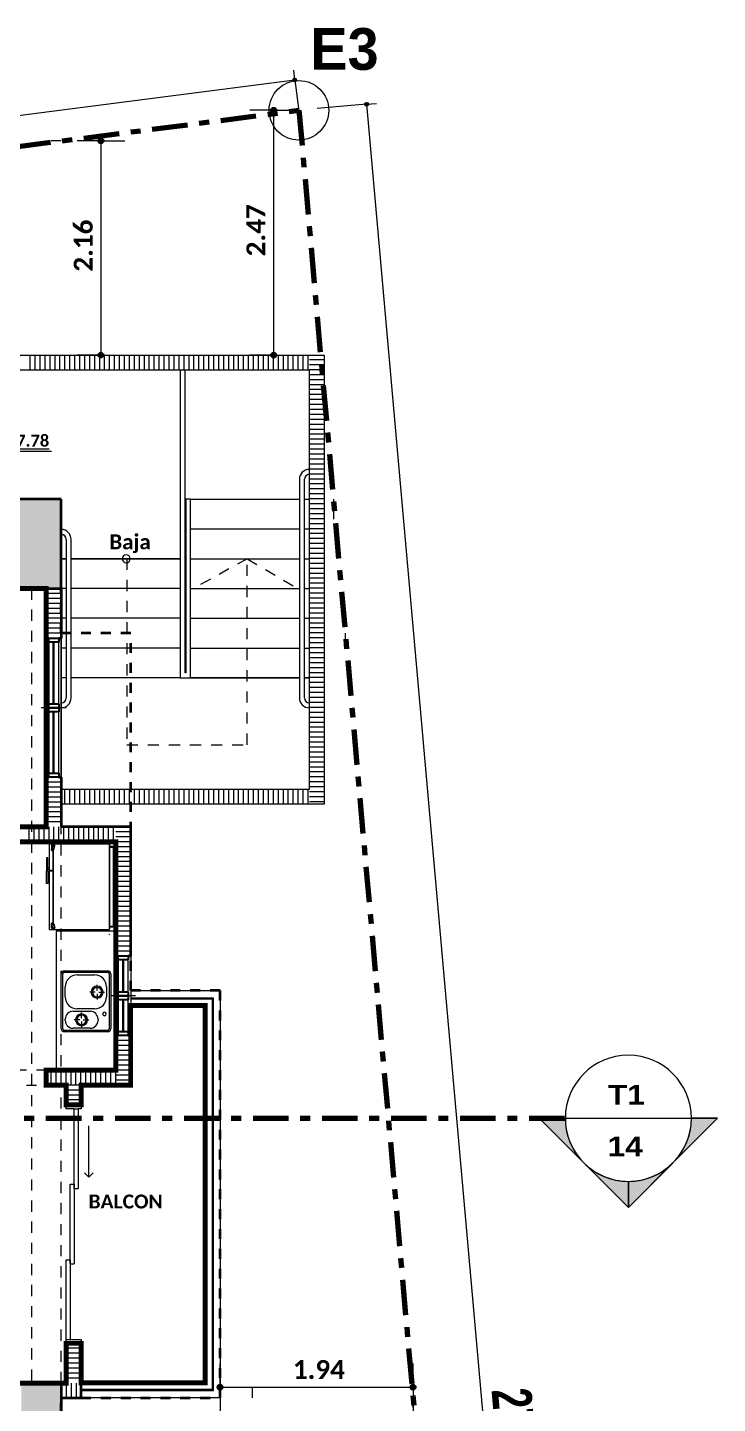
# Model space of a CAD drawing. Header units: metres. Extents: x -144 to 1000, y -717 to 29.
# Drawn here: x 472.53 to 479.48, y -557.48 to -543.62 of the extents above; entities that cross this region are included whole.
import ezdxf

# ---------------------------------------------------------------- set-up
doc = ezdxf.new("R2010")
doc.units = ezdxf.units.M
for name, pattern in [('Basculante', [0.11625, 0.075, -0.04125]), ('basculante modificado', [0.18, 0.1125, -0.0675]), ('Dash Dot 3_16_', [0.595313, 0.357187, -0.119063, 0, -0.119063])]:
    doc.linetypes.add(name, pattern=pattern)
doc.layers.get('0').update_dxf_attribs({"color": 1})
doc.layers.add('00-MEDICION', color=30, linetype='Continuous')
for name, color, linetype, lineweight in [('A-ANNO-DIMS', 1, 'Continuous', 9), ('A-DETL', 1, 'Continuous', 9), ('A-DETL-GENF', 1, 'Continuous', 9), ('A-DETL-MEDM', 1, 'Continuous', 30), ('A-DETL-THIN', 1, 'Continuous', 9), ('A-DOOR', 1, 'Continuous', 9), ('A-DOOR-FRAM', 1, 'Continuous', 9), ('A-FLOR', 2, 'Continuous', 9), ('A-FLOR-HRAL', 1, 'Continuous', 9), ('A-GLAZ', 1, 'Continuous', 9), ('A-WALL', 4, 'Continuous', 9), ('G-ANNO-DIMS', 1, 'Continuous', 9), ('G-ANNO-SYMB', 1, 'Continuous', 9), ('G-ANNO-TEXT', 2, 'Continuous', 9), ('I-FURN', 2, 'Continuous', 9), ('P-SANR-FIXT', 1, 'Continuous', 9), ('S-COLS', 7, 'Continuous', 9), ('S-STRS', 1, 'Continuous', 9)]:
    doc.layers.add(name, color=color, linetype=linetype, lineweight=lineweight)
doc.layers.add('A-WALL-PATT', color=7, linetype='Continuous', lineweight=35, true_color=0x9c9c9c)
doc.styles.add('Arial Black', font='', dxfattribs={"height": 0.15})
doc.styles.add('Britannic Bold_B', font='', dxfattribs={"width": 0.7})
doc.styles.add('Britannic Bold_B_1', font='', dxfattribs={"width": 0.7, "height": 0.4})
doc.styles.add('Calibri_B', font='calibrib.ttf', dxfattribs={"height": 0.165})
doc.styles.add('Calibri_B_1', font='calibrib.ttf', dxfattribs={"height": 0.135})
doc.styles.add('Calibri_B_3', font='calibrib.ttf', dxfattribs={"height": 0.15})
doc.styles.add('Calibri_B_8', font='calibrib.ttf', dxfattribs={"height": 0.9})
doc.styles.get('Arial Black').set_extended_font_data('Arial Black')
doc.styles.get('Britannic Bold_B').set_extended_font_data('Britannic Bold', bold=True)
doc.styles.get('Britannic Bold_B_1').set_extended_font_data('Britannic Bold', bold=True)

# ---------------------------------------------------------------- blocks, each defined once
blk = doc.blocks.new('U')
at = {"layer": 'A-ANNO-DIMS', "lineweight": 25, "true_color": 0x0000ff}
h = blk.add_hatch(color=5, dxfattribs=at)
edge = h.paths.add_edge_path()
edge.add_arc((479.743, -482.489), 0.015, 0, 360)
h = blk.add_hatch(color=5, dxfattribs=at)
edge = h.paths.add_edge_path()
edge.add_arc((480.465, -482.734), 0.015, 0, 360)
at = {"layer": 'G-ANNO-SYMB'}
h = blk.add_hatch(color=256, dxfattribs=at)
edge = h.paths.add_edge_path()
edge.add_line((482.63, -493.37), (482.204, -492.944))
edge.add_line((482.204, -492.944), (482.466, -492.944))
edge.add_arc((483.102, -492.944), 0.636, 180, 222.0784)
h = blk.add_hatch(color=256, dxfattribs=at)
edge = h.paths.add_edge_path()
edge.add_arc((483.102, -492.944), 0.636, 317.9216, 360)
edge.add_line((483.737, -492.944), (484, -492.944))
edge.add_line((484, -492.944), (483.574, -493.37))
h = blk.add_hatch(color=256, dxfattribs=at)
edge = h.paths.add_edge_path()
edge.add_arc((483.102, -492.944), 0.635, 225, 270)
edge.add_line((483.102, -493.579), (483.102, -493.842))
edge.add_line((483.102, -493.842), (482.653, -493.393))
h = blk.add_hatch(color=256, dxfattribs=at)
edge = h.paths.add_edge_path()
edge.add_line((483.551, -493.393), (483.102, -493.842))
edge.add_line((483.102, -493.842), (483.102, -493.579))
edge.add_arc((483.102, -492.944), 0.635, 270, 315)
at = {"layer": 'S-COLS', "true_color": 0x5c5c5c}
h = blk.add_hatch(color=251, dxfattribs=at)
h.paths.add_polyline_path([(476.888, -506.46), (477.388, -506.46), (477.388, -505.56), (476.888, -505.56), (476.888, -506.46)])
h.paths.add_polyline_path([(459.342, -506.46), (459.588, -506.46), (459.588, -505.56), (459.088, -505.56), (459.088, -506.46)])
h.paths.add_polyline_path([(467.288, -506.46), (467.288, -505.56), (466.788, -505.56), (466.788, -506.46), (467.111, -506.46)])
h.paths.add_polyline_path([(476.988, -498.76), (477.388, -498.76), (477.388, -498.06), (476.988, -498.06), (476.988, -498.488)])
h.paths.add_polyline_path([(459.088, -498.76), (459.588, -498.76), (459.588, -498.06), (459.088, -498.06), (459.088, -498.696)])
h.paths.add_polyline_path([(473.588, -498.76), (473.588, -495.61), (473.088, -495.61), (473.088, -498.76), (473.588, -498.76)])
h.paths.add_polyline_path([(462.988, -498.76), (464.988, -498.76), (464.987, -498.26), (463.288, -498.26), (463.288, -496.11), (464.988, -496.11), (464.987, -495.61), (462.988, -495.61), (462.988, -498.76)])
h.paths.add_polyline_path([(467.288, -498.76), (467.288, -497.86), (466.788, -497.86), (466.788, -498.76), (467.111, -498.76)])
h.paths.add_polyline_path([(466.788, -496.51), (467.288, -496.51), (467.288, -495.61), (466.788, -495.61), (466.788, -496.11)])
h.paths.add_polyline_path([(459.363, -496.31), (459.588, -496.31), (459.588, -495.609), (459.088, -495.609), (459.088, -496.31), (459.342, -496.31)])
h.paths.add_polyline_path([(477.101, -496.31), (477.388, -496.31), (477.388, -495.609), (476.988, -495.609), (476.988, -496.31)])
h.paths.add_polyline_path([(466.788, -487.61), (467.288, -487.61), (467.288, -486.71), (466.788, -486.71), (466.788, -487.325)])
h.paths.add_polyline_path([(477.388, -487.61), (477.388, -486.71), (476.888, -486.71), (476.888, -487.61)])
h.paths.add_polyline_path([(459.813, -487.01), (460.188, -487.01), (460.188, -486.51), (459.288, -486.51), (459.288, -487.01), (459.713, -487.01)])
at = {"layer": 'A-ANNO-DIMS', "color": 5, "true_color": 0x0000ff}
for p, q in [((479.743, -482.489), (479.731, -482.39)), ((458.268, -485.253), (479.743, -482.489)), ((479.743, -482.489), (479.807, -482.985)), ((480.465, -482.734), (479.966, -482.778)), ((480.465, -482.734), (480.564, -482.725)), ((480.465, -482.734), (482.865, -509.808))]:
    blk.add_line(p, q, dxfattribs=at)
at = {"layer": 'A-ANNO-DIMS', "color": 5, "lineweight": 25, "true_color": 0x0000ff}
for centre in [(479.743, -482.489), (480.465, -482.734)]:
    blk.add_circle(centre, 0.015, dxfattribs=at)
at = {"layer": 'A-DETL', "color": 7, "linetype": 'Dash Dot 3_16_', "lineweight": 70}
for p, q in [((458.307, -485.558), (479.783, -482.795)), ((479.783, -482.795), (482.183, -509.868))]:
    blk.add_line(p, q, dxfattribs=at)
at = {"layer": 'A-DETL', "color": 253, "true_color": 0xb6b6b6}
for p, q in [((477.388, -483.103), (477.288, -483.103)), ((477.388, -483.103), (477.288, -483.103)), ((480.13, -486.71), (480.13, -486.91)), ((480.13, -486.71), (480.13, -486.91)), ((480.25, -488.06), (480.25, -488.16)), ((480.25, -488.06), (480.25, -488.16)), ((478.088, -491.11), (478.088, -491.21)), ((478.088, -491.11), (478.088, -491.21)), ((480.524, -491.16), (480.524, -491.26)), ((480.524, -491.16), (480.524, -491.26)), ((479.312, -495.659), (479.312, -495.759)), ((479.312, -495.659), (479.312, -495.759)), ((480.932, -495.76), (480.932, -495.86)), ((480.932, -495.76), (480.932, -495.86))]:
    blk.add_line(p, q, dxfattribs=at)
at = {"layer": 'A-DETL', "color": 7, "linetype": 'Basculante', "lineweight": 35}
for p, q in [((477.388, -486.71), (474.038, -486.71)), ((477.388, -488.06), (477.388, -486.71)), ((478.088, -488.06), (477.388, -488.06)), ((478.088, -491.659), (478.088, -488.06)), ((478.988, -491.659), (478.088, -491.659)), ((478.988, -495.759), (478.988, -491.659)), ((477.388, -497.51), (477.388, -495.759)), ((477.388, -495.759), (478.988, -495.759))]:
    blk.add_line(p, q, dxfattribs=at)
at = {"layer": 'A-DETL', "color": 7, "linetype": 'basculante modificado'}
for p, q in [((478.048, -487.31), (478.048, -489.183)), ((479.263, -487.31), (478.723, -487.61)), ((479.263, -489.183), (479.263, -487.31)), ((479.263, -487.31), (479.773, -487.61)), ((477.088, -487.61), (477.088, -495.609)), ((477.388, -495.609), (477.388, -487.61)), ((478.048, -489.183), (479.263, -489.183))]:
    blk.add_line(p, q, dxfattribs=at)
at = {"layer": 'A-DETL-GENF', "lineweight": 25}
for p, q in [((477.263, -488.15), (477.263, -488.11)), ((477.263, -488.11), (477.363, -488.11)), ((477.363, -488.15), (477.263, -488.15)), ((477.363, -488.11), (477.363, -488.15)), ((477.263, -488.81), (477.263, -488.77)), ((477.263, -488.77), (477.363, -488.77)), ((477.363, -488.77), (477.363, -488.81)), ((477.363, -488.81), (477.263, -488.81)), ((477.263, -488.85), (477.263, -488.81)), ((477.263, -488.81), (477.363, -488.81)), ((477.363, -488.85), (477.263, -488.85)), ((477.363, -488.81), (477.363, -488.85)), ((477.263, -489.51), (477.263, -489.47)), ((477.263, -489.47), (477.363, -489.47)), ((477.363, -489.47), (477.363, -489.51)), ((477.363, -489.51), (477.263, -489.51)), ((477.963, -491.35), (477.963, -491.31)), ((477.963, -491.31), (478.063, -491.31)), ((478.063, -491.35), (477.963, -491.35)), ((478.063, -491.31), (478.063, -491.35)), ((477.963, -491.71), (477.963, -491.67)), ((477.963, -491.67), (478.063, -491.67)), ((478.063, -491.67), (478.063, -491.71)), ((478.063, -491.71), (477.963, -491.71)), ((477.963, -491.75), (477.963, -491.71)), ((477.963, -491.71), (478.063, -491.71)), ((478.063, -491.75), (477.963, -491.75)), ((478.063, -491.71), (478.063, -491.75)), ((477.963, -492.11), (477.963, -492.07)), ((477.963, -492.07), (478.063, -492.07)), ((478.063, -492.11), (477.963, -492.11)), ((478.063, -492.07), (478.063, -492.11))]:
    blk.add_line(p, q, dxfattribs=at)
at = {"layer": 'A-DETL-GENF'}
for p, q in [((477.263, -488.77), (477.263, -488.15)), ((477.308, -488.77), (477.308, -488.15)), ((477.318, -488.77), (477.318, -488.15)), ((477.363, -488.77), (477.363, -488.15)), ((477.263, -489.47), (477.263, -488.85)), ((477.308, -489.47), (477.308, -488.85)), ((477.318, -489.47), (477.318, -488.85)), ((477.363, -489.47), (477.363, -488.85)), ((477.963, -491.67), (477.963, -491.35)), ((478.008, -491.67), (478.008, -491.35)), ((478.018, -491.67), (478.018, -491.35)), ((478.063, -491.67), (478.063, -491.35)), ((477.963, -492.07), (477.963, -491.75)), ((478.008, -492.07), (478.008, -491.75)), ((478.018, -492.07), (478.018, -491.75)), ((478.063, -492.07), (478.063, -491.75))]:
    blk.add_line(p, q, dxfattribs=at)
at = {"layer": 'A-DETL-GENF', "linetype": 'Basculante'}
for p, q in [((477.238, -492.46), (476.238, -492.46)), ((476.238, -492.61), (477.238, -492.61))]:
    blk.add_line(p, q, dxfattribs=at)
at = {"layer": 'A-DETL-MEDM'}
blk.add_line((477.238, -492.61), (477.238, -492.46), dxfattribs=at)
at = {"layer": 'A-DETL-THIN'}
for p, q in [((478.636, -485.41), (478.588, -485.41)), ((478.588, -485.41), (478.588, -488.51)), ((478.636, -488.46), (478.636, -485.41)), ((479.888, -486.46), (479.888, -486.41)), ((479.788, -486.51), (479.788, -488.711)), ((479.838, -488.711), (479.838, -486.51)), ((478.69, -486.71), (478.645, -486.71)), ((478.645, -486.71), (478.645, -488.46)), ((478.69, -488.51), (478.69, -486.71)), ((477.388, -487.015), (477.388, -487.065)), ((477.438, -487.115), (477.438, -488.711)), ((477.488, -488.711), (477.488, -487.115)), ((478.645, -488.46), (478.636, -488.46)), ((478.588, -488.51), (478.69, -488.51)), ((477.388, -488.761), (477.388, -488.811)), ((479.888, -488.811), (479.888, -488.761))]:
    blk.add_line(p, q, dxfattribs=at)
blk.add_circle((479.783, -482.795), 0.3, dxfattribs=at)
for centre, radius, start, end in [((479.888, -486.51), 0.1, 90, 180), ((479.888, -486.51), 0.05, 90, 180), ((477.388, -487.115), 0.1, 0, 90), ((477.388, -487.115), 0.05, 0, 90), ((478.043, -487.31), 0.04, 90, 270), ((478.043, -487.31), 0.04, 270, 90), ((477.388, -488.711), 0.05, 270, 0), ((477.388, -488.711), 0.1, 270, 360), ((479.888, -488.711), 0.1, 180, 270), ((479.888, -488.711), 0.05, 180, 270)]:
    blk.add_arc(centre, radius, start, end, dxfattribs=at)
at = {"layer": 'A-DOOR'}
for q in [(477.666, -493.021), (477.624, -493.495), (477.709, -493.495)]:
    blk.add_line((477.666, -493.538), q, dxfattribs=at)
at = {"layer": 'A-DOOR-FRAM'}
for p, q in [((477.438, -492.85), (477.438, -492.81)), ((477.518, -492.85), (477.438, -492.85)), ((477.588, -492.85), (477.558, -492.85)), ((477.588, -492.81), (477.588, -492.85)), ((477.438, -495.21), (477.438, -495.17)), ((477.478, -495.17), (477.588, -495.17)), ((477.588, -495.17), (477.588, -495.21))]:
    blk.add_line(p, q, dxfattribs=at)
at = {"layer": 'A-DOOR-FRAM', "lineweight": 5}
for p, q in [((477.518, -493.651), (477.518, -492.85)), ((477.518, -492.85), (477.558, -492.85)), ((477.558, -492.85), (477.558, -493.651)), ((477.478, -494.41), (477.478, -493.609)), ((477.478, -493.609), (477.518, -493.609)), ((477.518, -493.609), (477.518, -494.41)), ((477.518, -493.651), (477.558, -493.651)), ((477.438, -495.17), (477.438, -494.369)), ((477.438, -494.369), (477.478, -494.369)), ((477.478, -494.369), (477.478, -495.17)), ((477.478, -494.41), (477.518, -494.41)), ((477.438, -495.17), (477.478, -495.17))]:
    blk.add_line(p, q, dxfattribs=at)
at = {"layer": 'A-FLOR'}
for p, q in [((477.388, -487.015), (477.388, -486.71)), ((477.388, -488.761), (477.388, -487.065)), ((477.388, -487.31), (477.438, -487.31)), ((477.488, -487.31), (478.588, -487.31)), ((479.788, -488.51), (478.69, -488.51)), ((479.888, -488.51), (479.838, -488.51)), ((477.388, -489.631), (477.388, -488.811)), ((477.388, -490.01), (477.388, -489.781)), ((477.938, -491.06), (477.338, -491.06)), ((477.338, -491.06), (477.338, -492.46))]:
    blk.add_line(p, q, dxfattribs=at)
at = {"layer": 'A-FLOR-HRAL'}
for p, q in [((478.924, -491.734), (478.088, -491.734)), ((478.912, -491.746), (478.088, -491.746)), ((478.912, -491.746), (478.924, -491.734)), ((478.912, -495.673), (478.912, -491.746)), ((478.924, -495.685), (478.924, -491.734)), ((477.588, -495.673), (478.912, -495.673)), ((477.588, -495.685), (478.924, -495.685)), ((478.912, -495.673), (478.924, -495.685))]:
    blk.add_line(p, q, dxfattribs=at)
at = {"layer": 'A-GLAZ'}
for p, q in [((477.263, -488.11), (477.363, -488.11)), ((477.263, -488.11), (477.263, -488.81)), ((477.363, -488.81), (477.363, -488.11)), ((477.388, -488.81), (477.188, -488.81)), ((477.263, -488.81), (477.363, -488.81)), ((477.263, -488.81), (477.363, -488.81)), ((477.263, -488.81), (477.263, -489.51)), ((477.363, -489.51), (477.363, -488.81)), ((477.438, -488.81), (477.393, -488.81)), ((477.263, -489.51), (477.363, -489.51)), ((477.963, -491.31), (478.063, -491.31)), ((477.963, -491.31), (477.963, -491.71)), ((478.063, -491.71), (478.063, -491.31)), ((478.138, -491.71), (477.888, -491.71)), ((477.963, -491.71), (478.063, -491.71)), ((477.963, -491.71), (478.063, -491.71)), ((477.963, -491.71), (477.963, -492.11)), ((478.063, -492.11), (478.063, -491.71)), ((477.963, -492.11), (478.063, -492.11))]:
    blk.add_line(p, q, dxfattribs=at)
at = {"layer": 'A-WALL'}
for p, q in [((473.021, -485.26), (480.038, -485.26)), ((480.038, -485.26), (480.038, -489.781)), ((478.588, -485.41), (475.138, -485.41)), ((479.888, -485.41), (478.636, -485.41)), ((479.888, -486.41), (479.888, -485.41)), ((479.888, -488.761), (479.888, -486.46)), ((477.238, -489.51), (477.238, -488.11)), ((477.388, -488.11), (477.388, -489.51)), ((479.888, -489.631), (479.888, -488.811)), ((477.388, -489.631), (479.888, -489.631)), ((480.038, -489.781), (477.388, -489.781)), ((477.938, -492.11), (477.938, -491.31)), ((478.088, -491.31), (478.088, -492.11)), ((478.088, -491.659), (478.988, -491.659)), ((478.988, -491.659), (478.988, -495.759)), ((478.838, -491.809), (478.088, -491.809)), ((478.838, -495.609), (478.838, -491.809)), ((477.588, -495.609), (478.838, -495.609)), ((478.988, -495.759), (477.588, -495.759))]:
    blk.add_line(p, q, dxfattribs=at)
at = {"layer": 'A-WALL', "color": 250, "true_color": 0x282828}
for p, q in [((477.076, -485.41), (477.076, -485.26)), ((477.126, -485.41), (477.126, -485.26)), ((477.176, -485.41), (477.176, -485.26)), ((477.226, -485.41), (477.226, -485.26)), ((477.276, -485.41), (477.276, -485.26)), ((477.326, -485.41), (477.326, -485.26)), ((477.376, -485.41), (477.376, -485.26)), ((477.426, -485.41), (477.426, -485.26)), ((477.476, -485.41), (477.476, -485.26)), ((477.526, -485.41), (477.526, -485.26)), ((477.576, -485.41), (477.576, -485.26)), ((477.626, -485.41), (477.626, -485.26)), ((477.676, -485.41), (477.676, -485.26)), ((477.726, -485.41), (477.726, -485.26)), ((477.776, -485.41), (477.776, -485.26)), ((477.826, -485.41), (477.826, -485.26)), ((477.876, -485.41), (477.876, -485.26)), ((477.926, -485.41), (477.926, -485.26)), ((477.976, -485.41), (477.976, -485.26)), ((478.026, -485.41), (478.026, -485.26)), ((478.076, -485.41), (478.076, -485.26)), ((478.126, -485.41), (478.126, -485.26)), ((478.176, -485.41), (478.176, -485.26)), ((478.226, -485.41), (478.226, -485.26)), ((478.276, -485.41), (478.276, -485.26)), ((478.326, -485.41), (478.326, -485.26)), ((478.376, -485.41), (478.376, -485.26)), ((478.426, -485.41), (478.426, -485.26)), ((478.476, -485.41), (478.476, -485.26)), ((478.526, -485.41), (478.526, -485.26)), ((478.576, -485.41), (478.576, -485.26)), ((478.626, -485.41), (478.626, -485.26)), ((478.676, -485.41), (478.676, -485.26)), ((478.726, -485.41), (478.726, -485.26)), ((478.776, -485.41), (478.776, -485.26)), ((478.826, -485.41), (478.826, -485.26)), ((478.876, -485.41), (478.876, -485.26)), ((478.926, -485.41), (478.926, -485.26)), ((478.976, -485.41), (478.976, -485.26)), ((479.026, -485.41), (479.026, -485.26)), ((479.076, -485.41), (479.076, -485.26)), ((479.126, -485.41), (479.126, -485.26)), ((479.176, -485.41), (479.176, -485.26)), ((479.226, -485.41), (479.226, -485.26)), ((479.276, -485.41), (479.276, -485.26)), ((479.326, -485.41), (479.326, -485.26)), ((479.376, -485.41), (479.376, -485.26)), ((479.426, -485.41), (479.426, -485.26)), ((479.476, -485.41), (479.476, -485.26)), ((479.526, -485.41), (479.526, -485.26)), ((479.576, -485.41), (479.576, -485.26)), ((479.626, -485.41), (479.626, -485.26)), ((479.676, -485.41), (479.676, -485.26)), ((479.726, -485.41), (479.726, -485.26)), ((479.776, -485.41), (479.776, -485.26)), ((479.826, -485.41), (479.826, -485.26)), ((479.876, -485.41), (479.876, -485.26)), ((479.888, -485.304), (480.038, -485.304)), ((479.888, -485.354), (480.038, -485.354)), ((479.888, -485.404), (480.038, -485.404)), ((479.888, -485.454), (480.038, -485.454)), ((479.888, -485.504), (480.038, -485.504)), ((479.888, -485.554), (480.038, -485.554)), ((479.888, -485.604), (480.038, -485.604)), ((479.888, -485.654), (480.038, -485.654)), ((479.888, -485.704), (480.038, -485.704)), ((479.888, -485.754), (480.038, -485.754)), ((479.888, -485.804), (480.038, -485.804)), ((479.888, -485.854), (480.038, -485.854)), ((479.888, -485.904), (480.038, -485.904)), ((479.888, -485.954), (480.038, -485.954)), ((479.888, -486.004), (480.038, -486.004)), ((479.888, -486.054), (480.038, -486.054)), ((479.888, -486.104), (480.038, -486.104)), ((479.888, -486.154), (480.038, -486.154)), ((479.888, -486.204), (480.038, -486.204)), ((479.888, -486.254), (480.038, -486.254)), ((479.888, -486.304), (480.038, -486.304)), ((479.888, -486.354), (480.038, -486.354)), ((479.888, -486.404), (480.038, -486.404)), ((479.888, -486.454), (480.038, -486.454)), ((479.888, -486.504), (480.038, -486.504)), ((479.888, -486.554), (480.038, -486.554)), ((479.888, -486.604), (480.038, -486.604)), ((479.888, -486.654), (480.038, -486.654)), ((479.888, -486.704), (480.038, -486.704)), ((479.888, -486.754), (480.038, -486.754)), ((479.888, -486.804), (480.038, -486.804)), ((479.888, -486.854), (480.038, -486.854)), ((479.888, -486.904), (480.038, -486.904)), ((479.888, -486.954), (480.038, -486.954)), ((479.888, -487.004), (480.038, -487.004)), ((479.888, -487.054), (480.038, -487.054)), ((479.888, -487.104), (480.038, -487.104)), ((479.888, -487.154), (480.038, -487.154)), ((479.888, -487.204), (480.038, -487.204)), ((479.888, -487.254), (480.038, -487.254)), ((479.888, -487.304), (480.038, -487.304)), ((479.888, -487.354), (480.038, -487.354)), ((479.888, -487.404), (480.038, -487.404)), ((479.888, -487.454), (480.038, -487.454)), ((479.888, -487.504), (480.038, -487.504)), ((479.888, -487.554), (480.038, -487.554)), ((479.888, -487.604), (480.038, -487.604)), ((479.888, -487.654), (480.038, -487.654)), ((479.888, -487.704), (480.038, -487.704)), ((479.888, -487.754), (480.038, -487.754)), ((479.888, -487.804), (480.038, -487.804)), ((479.888, -487.854), (480.038, -487.854)), ((479.888, -487.904), (480.038, -487.904)), ((479.888, -487.954), (480.038, -487.954)), ((479.888, -488.004), (480.038, -488.004)), ((479.888, -488.054), (480.038, -488.054)), ((479.888, -488.104), (480.038, -488.104)), ((479.888, -488.154), (480.038, -488.154)), ((479.888, -488.204), (480.038, -488.204)), ((479.888, -488.254), (480.038, -488.254)), ((479.888, -488.304), (480.038, -488.304)), ((479.888, -488.354), (480.038, -488.354)), ((479.888, -488.404), (480.038, -488.404)), ((479.888, -488.454), (480.038, -488.454)), ((479.888, -488.504), (480.038, -488.504)), ((479.888, -488.554), (480.038, -488.554)), ((479.888, -488.604), (480.038, -488.604)), ((479.888, -488.654), (480.038, -488.654)), ((479.888, -488.704), (480.038, -488.704)), ((479.888, -488.754), (480.038, -488.754)), ((479.888, -488.804), (480.038, -488.804)), ((479.888, -488.854), (480.038, -488.854)), ((479.888, -488.904), (480.038, -488.904)), ((479.888, -488.954), (480.038, -488.954)), ((479.888, -489.004), (480.038, -489.004)), ((479.888, -489.054), (480.038, -489.054)), ((479.888, -489.104), (480.038, -489.104)), ((479.888, -489.154), (480.038, -489.154)), ((479.888, -489.204), (480.038, -489.204)), ((479.888, -489.254), (480.038, -489.254)), ((479.888, -489.304), (480.038, -489.304)), ((479.888, -489.354), (480.038, -489.354)), ((479.888, -489.404), (480.038, -489.404)), ((479.888, -489.454), (480.038, -489.454)), ((479.888, -489.504), (480.038, -489.504)), ((479.888, -489.554), (480.038, -489.554)), ((479.888, -489.604), (480.038, -489.604)), ((477.426, -489.781), (477.426, -489.631)), ((477.476, -489.781), (477.476, -489.631)), ((477.526, -489.781), (477.526, -489.631)), ((477.576, -489.781), (477.576, -489.631)), ((477.626, -489.781), (477.626, -489.631)), ((477.676, -489.781), (477.676, -489.631)), ((477.726, -489.781), (477.726, -489.631)), ((477.776, -489.781), (477.776, -489.631)), ((477.826, -489.781), (477.826, -489.631)), ((477.876, -489.781), (477.876, -489.631)), ((477.926, -489.781), (477.926, -489.631)), ((477.976, -489.781), (477.976, -489.631)), ((478.026, -489.781), (478.026, -489.631)), ((478.076, -489.781), (478.076, -489.631)), ((478.126, -489.781), (478.126, -489.631)), ((478.176, -489.781), (478.176, -489.631)), ((478.226, -489.781), (478.226, -489.631)), ((478.276, -489.781), (478.276, -489.631)), ((478.326, -489.781), (478.326, -489.631)), ((478.376, -489.781), (478.376, -489.631)), ((478.426, -489.781), (478.426, -489.631)), ((478.476, -489.781), (478.476, -489.631)), ((478.526, -489.781), (478.526, -489.631)), ((478.576, -489.781), (478.576, -489.631)), ((478.626, -489.781), (478.626, -489.631)), ((478.676, -489.781), (478.676, -489.631)), ((478.726, -489.781), (478.726, -489.631)), ((478.776, -489.781), (478.776, -489.631)), ((478.826, -489.781), (478.826, -489.631)), ((478.876, -489.781), (478.876, -489.631)), ((478.926, -489.781), (478.926, -489.631)), ((478.976, -489.781), (478.976, -489.631)), ((479.026, -489.781), (479.026, -489.631)), ((479.076, -489.781), (479.076, -489.631)), ((479.126, -489.781), (479.126, -489.631)), ((479.176, -489.781), (479.176, -489.631)), ((479.226, -489.781), (479.226, -489.631)), ((479.276, -489.781), (479.276, -489.631)), ((479.326, -489.781), (479.326, -489.631)), ((479.376, -489.781), (479.376, -489.631)), ((479.426, -489.781), (479.426, -489.631)), ((479.476, -489.781), (479.476, -489.631)), ((479.526, -489.781), (479.526, -489.631)), ((479.576, -489.781), (479.576, -489.631)), ((479.626, -489.781), (479.626, -489.631)), ((479.676, -489.781), (479.676, -489.631)), ((479.726, -489.781), (479.726, -489.631)), ((479.776, -489.781), (479.776, -489.631)), ((479.826, -489.781), (479.826, -489.631)), ((479.876, -489.781), (479.876, -489.631)), ((479.888, -489.654), (480.038, -489.654)), ((479.888, -489.704), (480.038, -489.704)), ((479.888, -489.754), (480.038, -489.754))]:
    blk.add_line(p, q, dxfattribs=at)
at = {"layer": 'A-WALL', "lineweight": 35}
for p, q in [((477.238, -487.61), (477.238, -488.11)), ((477.238, -487.61), (477.388, -487.61)), ((477.388, -487.61), (477.388, -488.11)), ((477.238, -488.11), (477.263, -488.11)), ((477.363, -488.11), (477.388, -488.11)), ((477.238, -490.01), (477.238, -489.51)), ((477.238, -489.51), (477.263, -489.51)), ((477.363, -489.51), (477.388, -489.51)), ((477.388, -489.51), (477.388, -490.01)), ((477.238, -490.01), (474.023, -490.01)), ((478.088, -490.01), (477.388, -490.01)), ((478.088, -491.31), (478.088, -490.01)), ((475.538, -490.16), (477.938, -490.16)), ((477.938, -490.16), (477.938, -491.31)), ((477.938, -491.31), (477.963, -491.31)), ((478.063, -491.31), (478.088, -491.31)), ((477.938, -492.11), (477.938, -492.46)), ((477.963, -492.11), (477.938, -492.11)), ((478.088, -492.11), (478.063, -492.11)), ((478.088, -492.61), (478.088, -492.11)), ((477.938, -492.46), (477.238, -492.46)), ((477.238, -492.61), (477.438, -492.61)), ((477.438, -492.61), (477.438, -492.81)), ((477.588, -492.81), (477.588, -492.61)), ((477.588, -492.61), (478.088, -492.61)), ((477.438, -492.81), (477.588, -492.81)), ((477.438, -495.21), (477.438, -495.61)), ((477.588, -495.21), (477.438, -495.21)), ((477.588, -495.76), (477.588, -495.21)), ((477.438, -495.61), (477.388, -495.61)), ((477.388, -495.61), (477.388, -495.76)), ((477.388, -495.76), (477.588, -495.76))]:
    blk.add_line(p, q, dxfattribs=at)
at = {"layer": 'A-WALL-PATT', "color": 8, "lineweight": 5, "true_color": 0x727272}
for p, q in [((477.388, -487.61), (477.238, -487.61)), ((477.388, -487.66), (477.238, -487.66)), ((477.388, -487.71), (477.238, -487.71)), ((477.388, -487.76), (477.238, -487.76)), ((477.388, -487.81), (477.238, -487.81)), ((477.388, -487.86), (477.238, -487.86)), ((477.388, -487.91), (477.238, -487.91)), ((477.388, -487.96), (477.238, -487.96)), ((477.388, -488.01), (477.238, -488.01)), ((477.388, -488.06), (477.238, -488.06)), ((477.388, -489.51), (477.238, -489.51)), ((477.388, -489.56), (477.238, -489.56)), ((477.388, -489.61), (477.238, -489.61)), ((477.388, -489.66), (477.238, -489.66)), ((477.388, -489.71), (477.238, -489.71)), ((477.388, -489.76), (477.238, -489.76)), ((477.388, -489.81), (477.238, -489.81)), ((477.388, -489.86), (477.238, -489.86)), ((477.062, -490.01), (477.062, -490.16)), ((477.112, -490.01), (477.112, -490.16)), ((477.162, -490.01), (477.162, -490.16)), ((477.212, -490.01), (477.212, -490.16)), ((477.388, -489.91), (477.238, -489.91)), ((477.388, -489.96), (477.238, -489.96)), ((477.262, -490.01), (477.262, -490.16)), ((477.312, -490.01), (477.312, -490.16)), ((477.362, -490.01), (477.362, -490.16)), ((477.412, -490.01), (477.412, -490.16)), ((477.462, -490.01), (477.462, -490.16)), ((477.512, -490.01), (477.512, -490.16)), ((477.562, -490.01), (477.562, -490.16)), ((477.612, -490.01), (477.612, -490.16)), ((477.662, -490.01), (477.662, -490.16)), ((477.712, -490.01), (477.712, -490.16)), ((477.762, -490.01), (477.762, -490.16)), ((477.812, -490.01), (477.812, -490.16)), ((477.862, -490.01), (477.862, -490.16)), ((477.912, -490.01), (477.912, -490.16)), ((478.088, -490.01), (477.938, -490.01)), ((478.088, -490.06), (477.938, -490.06)), ((478.088, -490.11), (477.938, -490.11)), ((478.088, -490.16), (477.938, -490.16)), ((478.088, -490.21), (477.938, -490.21)), ((478.088, -490.26), (477.938, -490.26)), ((478.088, -490.31), (477.938, -490.31)), ((478.088, -490.36), (477.938, -490.36)), ((478.088, -490.41), (477.938, -490.41)), ((478.088, -490.46), (477.938, -490.46)), ((478.088, -490.51), (477.938, -490.51)), ((478.088, -490.56), (477.938, -490.56)), ((478.088, -490.61), (477.938, -490.61)), ((478.088, -490.66), (477.938, -490.66)), ((478.088, -490.71), (477.938, -490.71)), ((478.088, -490.76), (477.938, -490.76)), ((478.088, -490.81), (477.938, -490.81)), ((478.088, -490.86), (477.938, -490.86)), ((478.088, -490.91), (477.938, -490.91)), ((478.088, -490.96), (477.938, -490.96)), ((478.088, -491.01), (477.938, -491.01)), ((478.088, -491.06), (477.938, -491.06)), ((478.088, -491.11), (477.938, -491.11)), ((478.088, -491.16), (477.938, -491.16)), ((478.088, -491.21), (477.938, -491.21)), ((478.088, -491.26), (477.938, -491.26)), ((478.088, -492.11), (477.938, -492.11)), ((478.088, -492.16), (477.938, -492.16)), ((478.088, -492.21), (477.938, -492.21)), ((478.088, -492.26), (477.938, -492.26)), ((478.088, -492.31), (477.938, -492.31)), ((478.088, -492.36), (477.938, -492.36)), ((477.287, -492.61), (477.287, -492.46)), ((477.337, -492.61), (477.337, -492.46)), ((477.387, -492.61), (477.387, -492.46)), ((477.437, -492.61), (477.437, -492.46)), ((477.487, -492.61), (477.487, -492.46)), ((477.537, -492.61), (477.537, -492.46)), ((477.587, -492.61), (477.587, -492.46)), ((477.637, -492.61), (477.637, -492.46)), ((477.687, -492.61), (477.687, -492.46)), ((477.737, -492.61), (477.737, -492.46)), ((477.787, -492.61), (477.787, -492.46)), ((477.837, -492.61), (477.837, -492.46)), ((477.887, -492.61), (477.887, -492.46)), ((477.937, -492.61), (477.937, -492.46)), ((478.088, -492.41), (477.938, -492.41)), ((478.088, -492.46), (477.938, -492.46)), ((478.088, -492.51), (477.938, -492.51)), ((477.588, -492.61), (477.438, -492.61)), ((477.588, -492.66), (477.438, -492.66)), ((478.088, -492.56), (477.938, -492.56)), ((477.588, -492.71), (477.438, -492.71)), ((477.588, -492.76), (477.438, -492.76)), ((477.588, -495.21), (477.438, -495.21)), ((477.588, -495.26), (477.438, -495.26)), ((477.588, -495.31), (477.438, -495.31)), ((477.588, -495.36), (477.438, -495.36)), ((477.588, -495.41), (477.438, -495.41)), ((477.588, -495.46), (477.438, -495.46)), ((477.588, -495.51), (477.438, -495.51)), ((477.588, -495.56), (477.438, -495.56)), ((477.388, -495.61), (477.388, -495.76)), ((477.438, -495.61), (477.438, -495.76)), ((477.488, -495.61), (477.488, -495.76)), ((477.538, -495.61), (477.538, -495.76))]:
    blk.add_line(p, q, dxfattribs=at)
at = {"layer": 'G-ANNO-DIMS'}
blk.add_line((476.208, -486.228), (477.292, -486.228), dxfattribs=at)
at = {"layer": 'G-ANNO-SYMB', "linetype": 'Dash Dot 3_16_', "lineweight": 70}
blk.add_line((473.063, -492.944), (482.467, -492.944), dxfattribs=at)
at = {"layer": 'G-ANNO-SYMB', "lineweight": 18}
for p, q in [((483.102, -493.842), (482.204, -492.944)), ((482.467, -492.944), (482.204, -492.944)), ((482.466, -492.944), (482.204, -492.944)), ((482.204, -492.944), (482.63, -493.37)), ((482.467, -492.944), (483.737, -492.944)), ((483.102, -493.842), (484, -492.944)), ((483.574, -493.37), (484, -492.944)), ((483.737, -492.944), (484, -492.944)), ((484, -492.944), (483.737, -492.944)), ((482.653, -493.393), (483.102, -493.842)), ((483.102, -493.842), (483.551, -493.393)), ((483.102, -493.579), (483.102, -493.842)), ((483.102, -493.842), (483.102, -493.579))]:
    blk.add_line(p, q, dxfattribs=at)
for radius, start, end in [(0.635, 0, 180), (0.636, 180, 222.0784), (0.635, 180, 0), (0.636, 317.9216, 0), (0.635, 225, 270), (0.635, 270, 315)]:
    blk.add_arc((483.102, -492.944), radius, start, end, dxfattribs=at)
at = {"layer": 'I-FURN'}
for p, q in [((477.268, -490.183), (477.268, -490.447)), ((477.876, -490.183), (477.268, -490.183)), ((477.289, -490.2), (477.289, -490.238)), ((477.3, -490.189), (477.312, -490.189)), ((477.309, -490.247), (477.3, -490.189)), ((477.302, -490.249), (477.307, -490.247)), ((477.304, -490.183), (477.304, -490.189)), ((477.304, -490.248), (477.304, -490.978)), ((477.309, -490.183), (477.309, -490.189)), ((477.309, -490.979), (477.309, -490.247)), ((477.315, -490.239), (477.323, -490.202)), ((477.876, -490.183), (477.876, -491.037)), ((477.876, -491.043), (477.876, -490.183)), ((477.917, -490.209), (477.876, -490.209)), ((477.876, -490.214), (477.912, -490.214)), ((477.912, -490.214), (477.912, -491.012)), ((477.917, -491.017), (477.917, -490.209)), ((477.254, -490.321), (477.241, -490.321)), ((477.241, -490.321), (477.241, -490.449)), ((477.241, -490.449), (477.254, -490.449)), ((477.254, -490.449), (477.254, -490.321)), ((477.268, -490.421), (477.254, -490.421)), ((477.254, -490.44), (477.268, -490.44)), ((477.268, -490.447), (477.304, -490.447)), ((477.241, -490.451), (477.254, -490.451)), ((477.241, -490.579), (477.241, -490.451)), ((477.254, -490.579), (477.241, -490.579)), ((477.254, -490.451), (477.254, -490.579)), ((477.254, -490.46), (477.268, -490.46)), ((477.268, -490.48), (477.254, -490.48)), ((477.268, -490.456), (477.268, -491.043)), ((477.304, -490.456), (477.268, -490.456)), ((477.289, -491.026), (477.289, -490.988)), ((477.3, -491.036), (477.309, -490.979)), ((477.302, -490.977), (477.307, -490.978)), ((477.315, -490.987), (477.323, -491.023)), ((477.268, -491.043), (477.876, -491.043)), ((477.312, -491.036), (477.3, -491.036)), ((477.304, -491.036), (477.304, -491.043)), ((477.309, -491.036), (477.309, -491.043)), ((477.876, -491.093), (477.867, -491.093)), ((477.912, -491.012), (477.876, -491.012)), ((477.876, -491.017), (477.917, -491.017))]:
    blk.add_line(p, q, dxfattribs=at)
for centre in [(477.295, -490.24), (477.316, -490.201), (477.295, -490.986), (477.316, -491.025)]:
    blk.add_circle(centre, 0.00571, dxfattribs=at)
for centre, start, end in [((477.3, -490.2), 90, 180), ((477.3, -490.238), 180, 283.6763), ((477.304, -490.237), 283.6763, 348.2918), ((477.312, -490.2), 348.2918, 90), ((477.3, -490.988), 76.3237, 180), ((477.304, -490.989), 11.7082, 76.3237), ((477.3, -491.026), 180, 270), ((477.312, -491.026), 270, 11.7082)]:
    blk.add_arc(centre, 0.0108, start, end, dxfattribs=at)
at = {"layer": 'P-SANR-FIXT'}
for p, q in [((477.388, -492.044), (477.388, -491.489)), ((477.403, -492.044), (477.403, -491.489)), ((477.418, -491.459), (477.858, -491.459)), ((477.418, -491.474), (477.858, -491.474)), ((477.549, -491.5), (477.725, -491.5)), ((477.873, -491.489), (477.873, -492.044)), ((477.888, -491.489), (477.888, -492.044)), ((477.429, -491.722), (477.429, -491.62)), ((477.732, -491.674), (477.676, -491.674)), ((477.75, -491.656), (477.75, -491.599)), ((477.75, -491.692), (477.75, -491.748)), ((477.768, -491.674), (477.825, -491.674)), ((477.845, -491.62), (477.845, -491.722)), ((477.429, -491.958), (477.429, -491.946)), ((477.509, -491.866), (477.679, -491.866)), ((477.575, -491.953), (477.519, -491.953)), ((477.725, -491.842), (477.549, -491.842)), ((477.593, -491.935), (477.593, -491.878)), ((477.593, -491.971), (477.593, -492.027)), ((477.611, -491.953), (477.668, -491.953)), ((477.759, -491.946), (477.759, -491.958)), ((477.858, -492.059), (477.418, -492.059)), ((477.858, -492.074), (477.418, -492.074)), ((477.679, -492.038), (477.509, -492.038))]:
    blk.add_line(p, q, dxfattribs=at)
for centre, radius, start, end in [((477.418, -491.489), 0.03, 90, 180), ((477.418, -491.489), 0.015, 90, 180), ((477.549, -491.62), 0.12, 90, 180), ((477.725, -491.62), 0.12, 0, 90), ((477.858, -491.489), 0.03, 0, 90), ((477.858, -491.489), 0.015, 0, 90), ((477.75, -491.674), 0.0599, 90, 270), ((477.75, -491.674), 0.0474, 90, 270), ((477.75, -491.674), 0.0599, 270, 90), ((477.75, -491.674), 0.0474, 270, 90), ((477.549, -491.722), 0.12, 180, 270), ((477.725, -491.722), 0.12, 270, 0), ((477.509, -491.946), 0.08, 90, 180), ((477.509, -491.958), 0.08, 180, 270), ((477.593, -491.953), 0.0599, 90, 270), ((477.593, -491.953), 0.0474, 90, 270), ((477.593, -491.953), 0.0599, 270, 90), ((477.593, -491.953), 0.0474, 270, 90), ((477.679, -491.946), 0.08, 0, 90), ((477.679, -491.958), 0.08, 270, 0), ((477.824, -491.894), 0.0181, 90, 270), ((477.824, -491.894), 0.0181, 270, 90), ((477.418, -492.044), 0.03, 180, 270), ((477.418, -492.044), 0.015, 180, 270), ((477.858, -492.044), 0.015, 270, 0), ((477.858, -492.044), 0.03, 270, 0)]:
    blk.add_arc(centre, radius, start, end, dxfattribs=at)
at = {"layer": 'S-COLS', "lineweight": 35}
for p, q in [((477.388, -486.71), (476.888, -486.71)), ((477.388, -486.71), (477.388, -486.71)), ((477.388, -487.61), (477.388, -486.71)), ((476.888, -487.61), (477.388, -487.61)), ((477.388, -495.609), (476.988, -495.609)), ((477.388, -495.609), (477.388, -496.31))]:
    blk.add_line(p, q, dxfattribs=at)
at = {"layer": 'S-STRS'}
for p, q in [((478.636, -486.71), (478.645, -486.71)), ((478.69, -486.71), (479.788, -486.71)), ((479.838, -486.71), (479.888, -486.71)), ((478.69, -487.01), (479.788, -487.01)), ((479.838, -487.01), (479.888, -487.01)), ((477.438, -487.31), (477.388, -487.31)), ((478.588, -487.31), (477.488, -487.31)), ((478.69, -487.31), (479.788, -487.31)), ((479.838, -487.31), (479.888, -487.31)), ((477.438, -487.61), (477.388, -487.61)), ((478.588, -487.61), (477.488, -487.61)), ((478.69, -487.61), (479.788, -487.61)), ((479.838, -487.61), (479.888, -487.61)), ((477.438, -487.91), (477.388, -487.91)), ((478.588, -487.91), (477.488, -487.91)), ((478.69, -487.91), (479.788, -487.91)), ((479.838, -487.91), (479.888, -487.91)), ((477.438, -488.21), (477.388, -488.21)), ((478.588, -488.21), (477.488, -488.21)), ((478.69, -488.21), (479.788, -488.21)), ((479.838, -488.21), (479.888, -488.21)), ((477.438, -488.51), (477.388, -488.51)), ((478.588, -488.51), (477.488, -488.51)), ((478.69, -488.51), (479.788, -488.51)), ((479.838, -488.51), (479.888, -488.51))]:
    blk.add_line(p, q, dxfattribs=at)
at = {"layer": 'A-ANNO-DIMS', "color": 5, "true_color": 0x0000ff, "insert": (482.121, -495.645), "char_height": 0.4, "width": 1.40028, "attachment_point": 1, "rotation": 275.0667, "line_spacing_factor": 1.000203, "style": 'Britannic Bold_B_1'}
blk.add_mtext('27.18', dxfattribs=at)
at = {"layer": 'G-ANNO-DIMS', "style": 'Calibri_B'}
blk.add_text('%%UNPT= 7.78', height=0.12, dxfattribs=at).set_placement((476.49, -486.181))
at = {"layer": 'G-ANNO-SYMB', "style": 'Arial Black'}
for s, p in [('T1', (482.895, -492.808)), ('14', (482.892, -493.328))]:
    blk.add_text(s, height=0.2, dxfattribs=at).set_placement(p)
at = {"layer": 'G-ANNO-TEXT'}
for s, height, style, p in [('E3', 0.42, 'Britannic Bold_B', (479.899, -482.387)), ('Baja', 0.15, 'Calibri_B_3', (477.873, -487.215)), ('BALCON', 0.14, 'Calibri_B_1', (477.664, -493.852))]:
    blk.add_text(s, height=height, dxfattribs=dict(at, style=style)).set_placement(p)
blk = doc.blocks.new('KLK')
at = {"layer": 'A-ANNO-DIMS', "lineweight": 25, "true_color": 0x0000ff}
h = blk.add_hatch(color=5, dxfattribs=at)
edge = h.paths.add_edge_path()
edge.add_arc((523.12, -491.072), 0.025, 0, 360)
h = blk.add_hatch(color=5, dxfattribs=at)
edge = h.paths.add_edge_path()
edge.add_arc((521.38, -491.381), 0.025, 0, 360)
h = blk.add_hatch(color=5, dxfattribs=at)
edge = h.paths.add_edge_path()
edge.add_arc((521.38, -493.538), 0.025, 0, 360)
h = blk.add_hatch(color=5, dxfattribs=at)
edge = h.paths.add_edge_path()
edge.add_arc((523.12, -493.538), 0.025, 0, 360)
h = blk.add_hatch(color=5, dxfattribs=at)
edge = h.paths.add_edge_path()
edge.add_arc((522.58, -503.93), 0.025, 0, 360)
h = blk.add_hatch(color=5, dxfattribs=at)
edge = h.paths.add_edge_path()
edge.add_arc((524.525, -503.93), 0.025, 0, 360)
at = {"layer": 'A-ANNO-DIMS', "color": 5, "true_color": 0x0000ff}
for p, q in [((523.12, -491.072), (522.88, -491.072)), ((523.12, -491.072), (523.12, -493.538)), ((523.12, -491.072), (523.36, -491.072)), ((521.38, -491.381), (521.14, -491.381)), ((521.38, -491.381), (521.38, -493.538)), ((521.38, -491.381), (521.62, -491.381)), ((521.38, -493.538), (521.14, -493.538)), ((521.38, -493.538), (521.62, -493.538)), ((523.12, -493.538), (522.88, -493.538)), ((523.12, -493.538), (523.36, -493.538)), ((522.58, -503.93), (522.58, -503.69)), ((524.525, -503.93), (524.525, -503.69)), ((522.58, -503.93), (524.525, -503.93)), ((522.58, -503.93), (522.58, -504.17)), ((524.525, -503.93), (524.525, -504.17))]:
    blk.add_line(p, q, dxfattribs=at)
at = {"layer": 'A-ANNO-DIMS', "color": 5, "lineweight": 25, "true_color": 0x0000ff}
for centre in [(523.12, -491.072), (521.38, -491.381), (521.38, -493.538), (523.12, -493.538), (522.58, -503.93), (524.525, -503.93)]:
    blk.add_circle(centre, 0.025, dxfattribs=at)
at = {"layer": 'A-DETL', "color": 253, "true_color": 0xb6b6b6}
blk.add_line((524.525, -504.038), (524.525, -504.138), dxfattribs=at)
blk.add_line((524.525, -504.038), (524.525, -504.138), dxfattribs=at)
at = {"layer": 'A-ANNO-DIMS', "color": 5, "true_color": 0x0000ff, "char_height": 0.19, "width": 0.57208, "attachment_point": 1, "rotation": 90, "line_spacing_factor": 1.158048, "style": 'Calibri_B_8'}
for s, insert in [('2.47', (522.846, -492.543)), ('2.16', (521.107, -492.697))]:
    blk.add_mtext(s, dxfattribs=dict(at, insert=insert))
at = {"layer": 'A-ANNO-DIMS', "color": 5, "true_color": 0x0000ff, "insert": (523.314, -503.657), "char_height": 0.19, "width": 0.57208, "attachment_point": 1, "line_spacing_factor": 1.158048, "style": 'Calibri_B_8'}
blk.add_mtext('1.94', dxfattribs=at)

msp = doc.modelspace()

# ---------------------------------------------------------------- linework, layer by layer
at = {"layer": '00-MEDICION'}
for points in [[(472.365, -549.27, 0.05, 0.05, 0), (472.715, -549.27, 0.05, 0.05, 0), (472.715, -551.67, 0.05, 0.05, 0), (469.5, -551.67, 0.05, 0.05, 0)], [(471.015, -551.82, 0.05, 0.05, 0), (473.415, -551.82, 0.05, 0.05, 0), (473.415, -554.12, 0.05, 0.05, 0), (472.715, -554.12, 0.05, 0.05, 0), (472.715, -554.27, 0.05, 0.05, 0), (472.915, -554.27, 0.05, 0.05, 0), (472.915, -554.47, 0.05, 0.05, 0), (473.065, -554.47, 0.05, 0.05, 0), (473.065, -554.27, 0.05, 0.05, 0), (473.565, -554.27, 0.05, 0.05, 0), (473.565, -553.469, 0.05, 0.05, 0), (474.315, -553.469, 0.05, 0.05, 0), (474.315, -557.269, 0.05, 0.05, 0), (473.065, -557.269, 0.05, 0.05, 0), (473.065, -556.87, 0.05, 0.05, 0), (472.915, -556.87, 0.05, 0.05, 0), (472.916, -557.27, 0.05, 0.05, 0), (465.315, -557.269, 0.05, 0.05, 0)]]:
    msp.add_lwpolyline(points, format="xyseb", dxfattribs=at)

# ---------------------------------------------------------------- block references
at = {"color": 3}
for name, p in [('U', (-4.523, -61.66)), ('KLK', (-48.115, -53.382))]:
    msp.add_blockref(name, p, dxfattribs=at)

doc.saveas('drawing.dxf')
